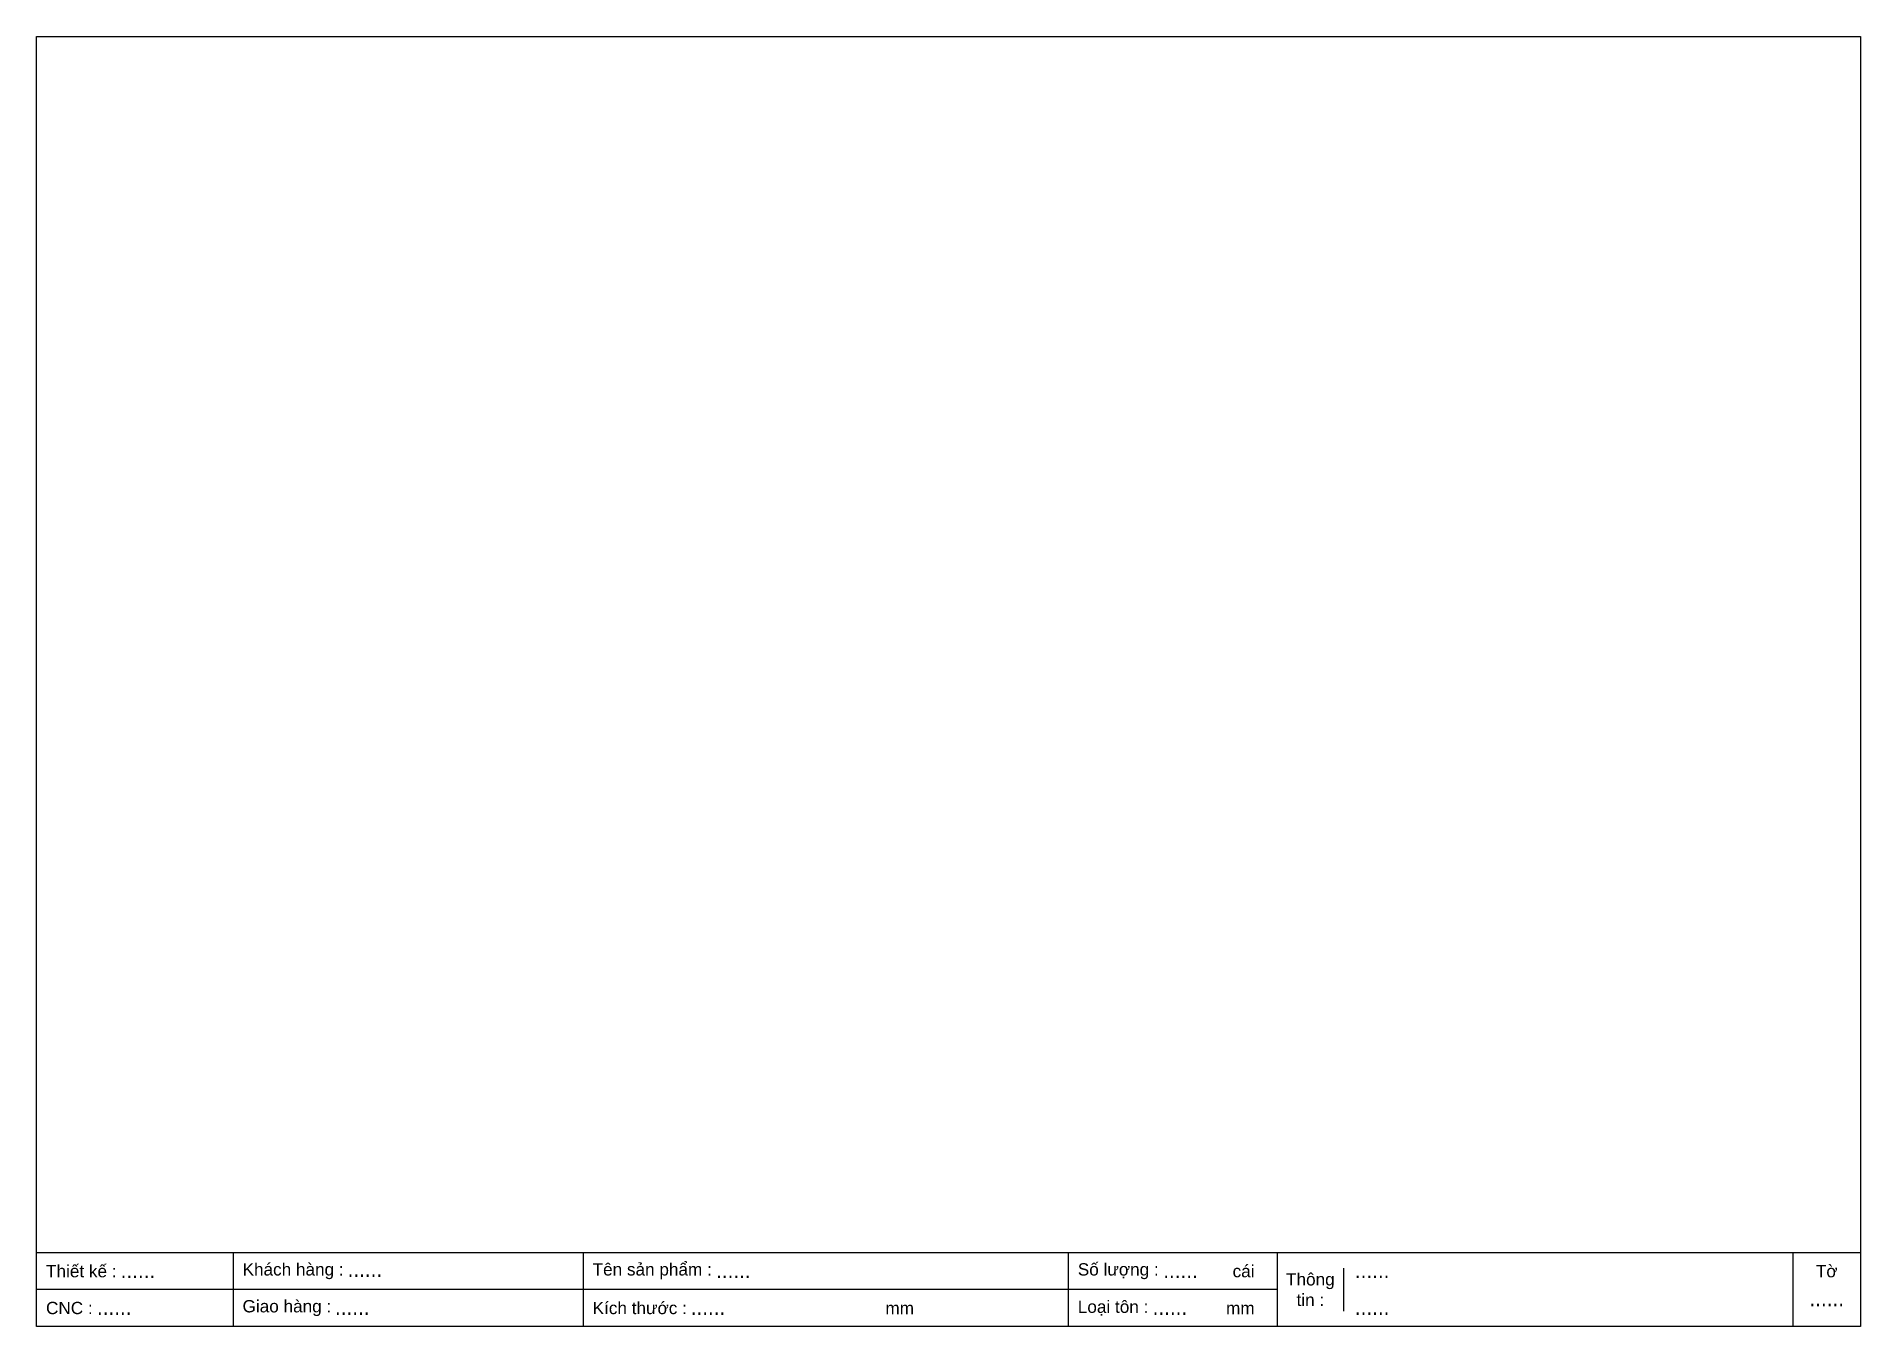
# Model space of a CAD drawing. Header units: millimetres. Extents: x 0 to 2970, y 0 to 2100.
import ezdxf
from ezdxf.enums import TextEntityAlignment as Align

# ---------------------------------------------------------------- set-up
doc = ezdxf.new("R2010")
doc.units = ezdxf.units.MM
doc.styles.add('Arial', font='arial.ttf')
doc.styles.add('Tahoma (Input Text)', font='tahoma.ttf')

# ---------------------------------------------------------------- blocks, each defined once
blk = doc.blocks.new('khungtenAsean2')
at = {"color": 7}
for p, q in [((2970, -1980), (0, -1980)), ((320, -1980), (320, -2100)), ((890, -1980), (890, -2100)), ((1680, -1980), (1680, -2100)), ((2020, -1980), (2020, -2100)), ((2860, -1980), (2860, -2100)), ((2128.3, -2005), (2128.3, -2075)), ((2020, -2040), (0, -2040))]:
    blk.add_line(p, q, dxfattribs=at)
blk.add_lwpolyline([(0, 0), (2970, 0), (2970, -2100), (0, -2100)], close=True, dxfattribs=at)
at = {"color": 2, "char_height": 20, "style": 'Arial'}
for s, insert, width, attachment_point in [('  Thiết kế :', (0, -2010), 917.634, 4), ('  Khách hàng :', (320, -2010), 917.634, 4), ('  Tên sản phẩm :', (890, -2010), 917.634, 4), ('  Số lượng :', (1680, -2010), 917.634, 4), ('cái', (1947.6, -2010), 917.634, 4), ('Thông\\Ptin :', (2074.2, -2040), 108.311, 5), ('Tờ', (2915, -2010), 110, 5), ('  CNC :', (0, -2070), 917.634, 4), ('  Giao hàng :', (320, -2070), 917.634, 4), ('  Kích thước :', (890, -2070), 917.634, 4), ('mm', (1382.3, -2070), 917.634, 4), ('  Loại tôn :', (1680, -2070), 917.634, 4), ('mm', (1936.9, -2070), 917.634, 4)]:
    blk.add_mtext(s, dxfattribs=dict(at, insert=insert, width=width, attachment_point=attachment_point))
at = {"color": 1, "style": 'Tahoma (Input Text)', "flags": 8}
for tag, p in [('#01', (137.1, -2021.3)), ('#03', (506.6, -2019.3)), ('#05', (1106.6, -2021.3)), ('#07', (1834.7, -2021.3)), ('#09', (2146.7, -2021.3)), ('#02', (98.5, -2081.3)), ('#04', (486.1, -2081.3)), ('#06', (1065.3, -2081.3)), ('#08', (1817.4, -2081.3)), ('#10', (2146.7, -2081.3))]:
    blk.add_attdef(tag, p, '', height=25, dxfattribs=at)
blk.add_attdef('#11', text='', height=25, dxfattribs=at).set_placement((2915, -2067.3), align=Align.CENTER)

msp = doc.modelspace()

# ---------------------------------------------------------------- block references
at = {"color": 7}
ref = msp.add_blockref('khungtenAsean2', (0, 2100), dxfattribs=at)
ref.add_attrib('#11', '......', dxfattribs={"color": 1, "height": 25, "style": 'Tahoma (Input Text)'}).set_placement((2915, 32.7), align=Align.CENTER)
ref.add_attrib('#09', '......', (2146.7, 78.7), dxfattribs={"color": 1, "height": 25, "style": 'Tahoma (Input Text)'})
ref.add_attrib('#10', '......', (2146.7, 18.7), dxfattribs={"color": 1, "height": 25, "style": 'Tahoma (Input Text)'})
ref.add_attrib('#08', '......', (1817.4, 18.7), dxfattribs={"color": 1, "height": 25, "style": 'Tahoma (Input Text)'})
ref.add_attrib('#07', '......', (1834.7, 78.7), dxfattribs={"color": 1, "height": 25, "style": 'Tahoma (Input Text)'})
ref.add_attrib('#06', '......', (1065.3, 18.7), dxfattribs={"color": 1, "height": 25, "style": 'Tahoma (Input Text)'})
ref.add_attrib('#05', '......', (1106.6, 78.7), dxfattribs={"color": 1, "height": 25, "style": 'Tahoma (Input Text)'})
ref.add_attrib('#04', '......', (486.1, 18.7), dxfattribs={"color": 1, "height": 25, "style": 'Tahoma (Input Text)'})
ref.add_attrib('#03', '......', (506.6, 80.7), dxfattribs={"color": 1, "height": 25, "style": 'Tahoma (Input Text)'})
ref.add_attrib('#02', '......', (98.5, 18.7), dxfattribs={"color": 1, "height": 25, "style": 'Tahoma (Input Text)'})
ref.add_attrib('#01', '......', (137.1, 78.7), dxfattribs={"color": 1, "height": 25, "style": 'Tahoma (Input Text)'})

doc.saveas('drawing.dxf')
